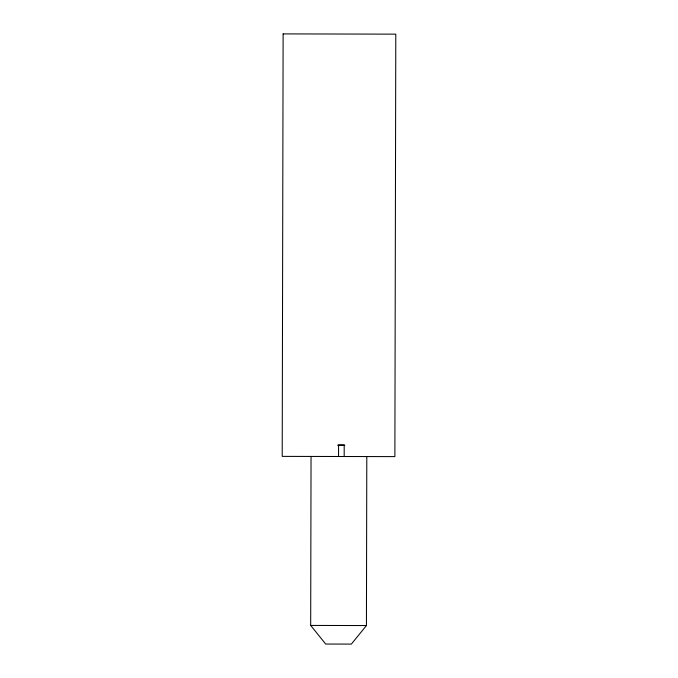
<?xml version="1.0" encoding="UTF-8"?>
<svg xmlns="http://www.w3.org/2000/svg" width="678" height="678" viewBox="0 0 678 678"><rect width="100%" height="100%" fill="white"/><g stroke="black" fill="none" stroke-linecap="round" stroke-linejoin="round"><path stroke-width="1.02" d="M366.798 456.557L366.434 625.548L351.357 644.1L325.677 644.041L310.685 625.43L311.049 456.438M338.542 456.497L338.568 444.938L344.204 444.946L344.178 456.506M337.517 445.226L344.865 445.243M310.685 625.43L366.434 625.548M283.124 33.9L282.209 456.379L394.876 456.616L395.791 34.146L283.124 33.9"/></g></svg>
